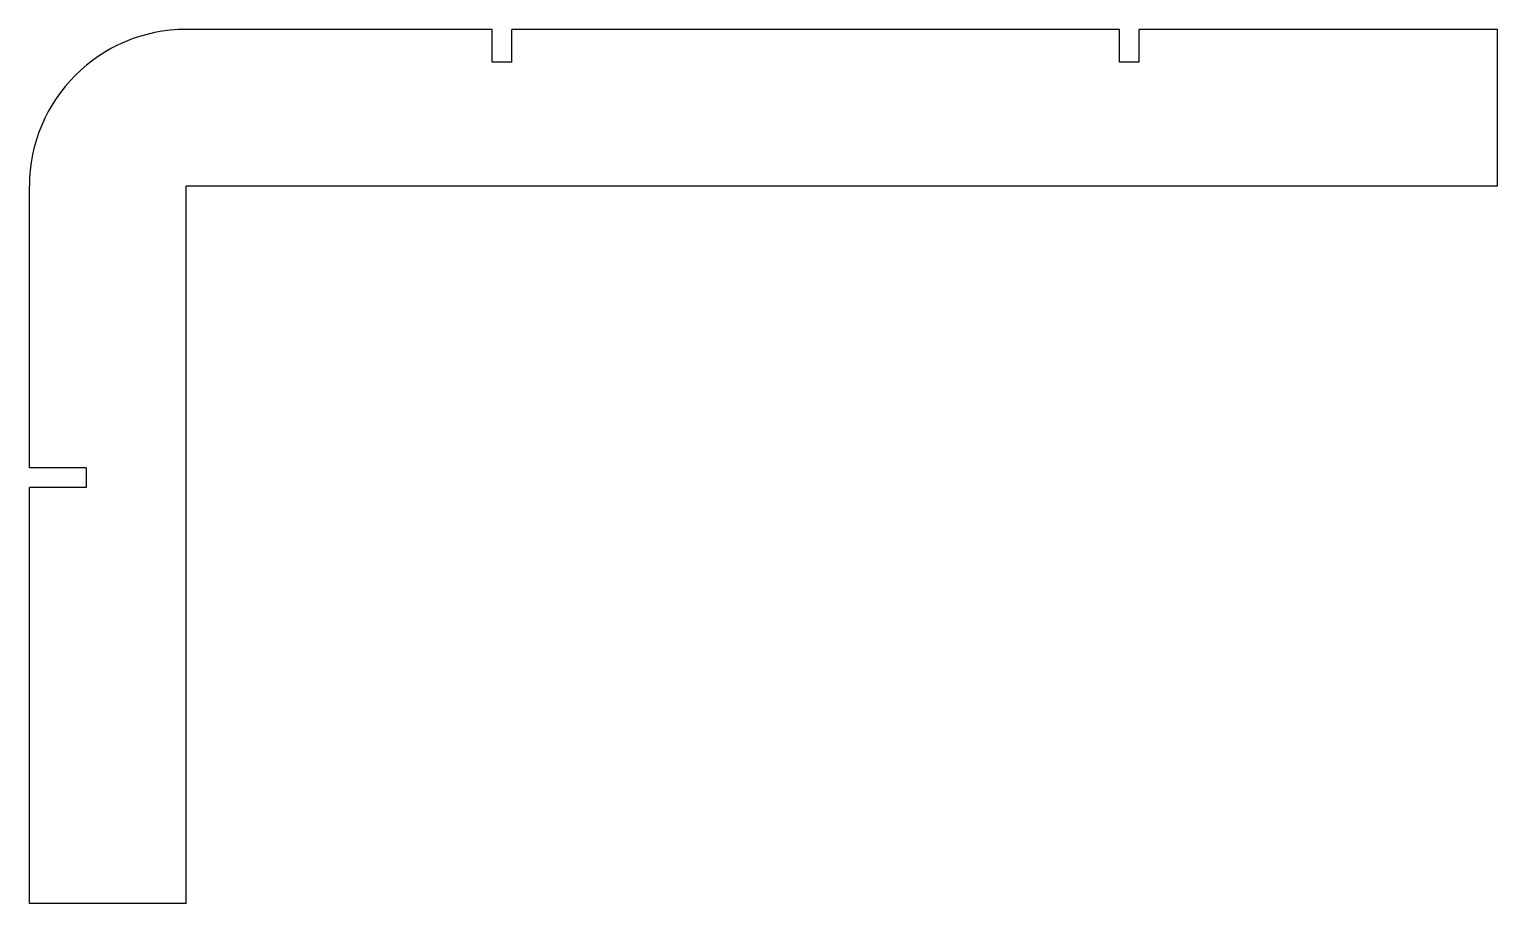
# Model space of a CAD drawing. Extents: x -12.3 to 6.4, y 22.9 to 34.
import ezdxf

# ---------------------------------------------------------------- set-up
doc = ezdxf.new("R2010")
doc.units = 0
doc.header["$MEASUREMENT"] = 0
doc.layers.add('VISIBLE', color=7, linetype='CONTINUOUS')

msp = doc.modelspace()

# ---------------------------------------------------------------- linework, layer by layer
at = {"layer": 'VISIBLE'}
for p, q in [((-6.408, 34.009), (-10.309, 34.009)), ((-6.408, 33.592), (-6.408, 34.009)), ((1.592, 34.009), (-6.158, 34.009)), ((-6.158, 33.592), (-6.158, 34.009)), ((1.592, 33.592), (1.592, 34.009)), ((6.414, 34.009), (1.842, 34.009)), ((1.842, 33.592), (1.842, 34.009)), ((6.414, 32.009), (6.414, 34.009)), ((-6.158, 33.592), (-6.408, 33.592)), ((1.842, 33.592), (1.592, 33.592)), ((-12.309, 28.417), (-12.309, 32.009)), ((6.414, 32.009), (-10.309, 32.009)), ((-10.309, 22.861), (-10.309, 32.009)), ((-11.583, 28.417), (-12.309, 28.417)), ((-11.583, 28.417), (-11.583, 28.167)), ((-11.583, 28.167), (-12.309, 28.167)), ((-12.309, 22.861), (-12.309, 28.167)), ((-10.309, 22.861), (-12.309, 22.861))]:
    msp.add_line(p, q, dxfattribs=at)
msp.add_arc((-10.309, 32.009), 2, 90, 180, dxfattribs=at)

doc.saveas('drawing.dxf')
